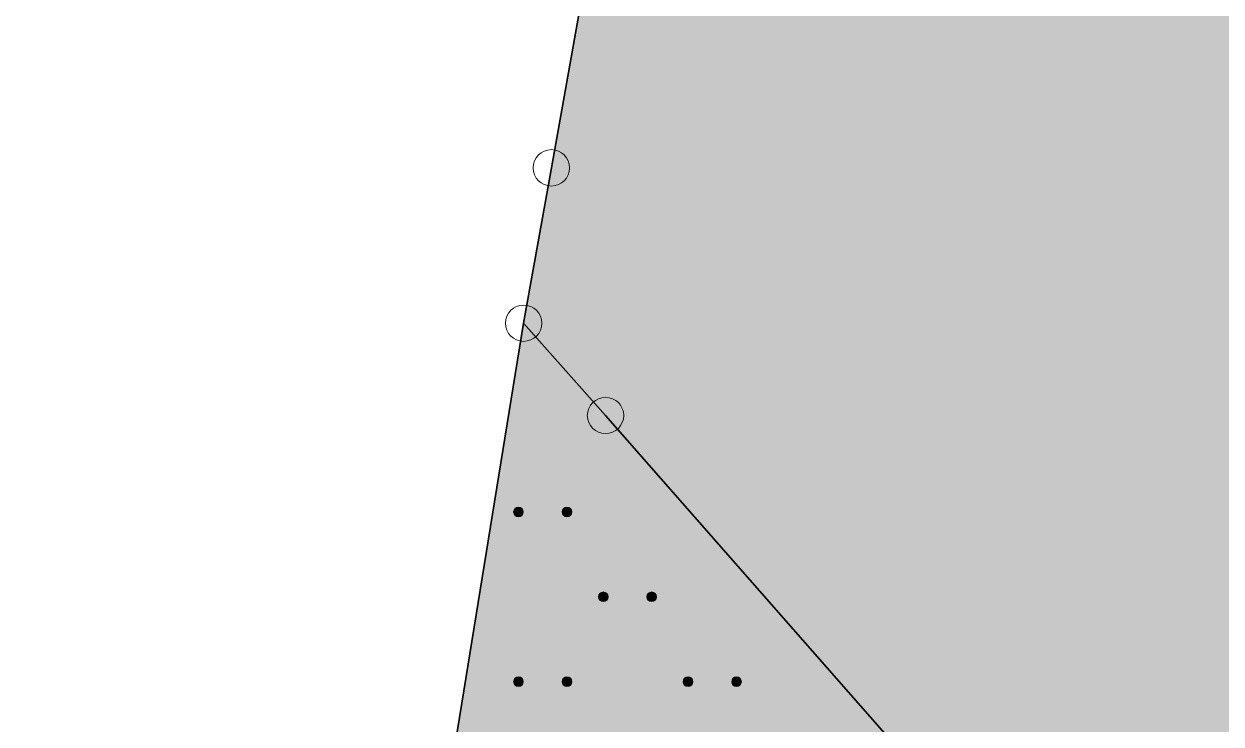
# Model space of a CAD drawing. Header units: inches. Extents: x -769 to 2065, y -580 to 2254.
# Drawn here: x 286.9 to 427, y 664.8 to 746.6 of the extents above; entities that cross this region are included whole.
import ezdxf

# ---------------------------------------------------------------- set-up
doc = ezdxf.new("R2010")
doc.units = ezdxf.units.IN
doc.header["$MEASUREMENT"] = 0
doc.layers.add('Layer 1', color=7, linetype='Continuous')

# ---------------------------------------------------------------- blocks, each defined once
blk = doc.blocks.new('block 3')
at = {"layer": 'Layer 1', "true_color": 0xfff7db}
h = blk.add_hatch(color=7, dxfattribs=at)
h.dxf.hatch_style = 2
h.paths.add_polyline_path([(390.03, 945.92), (466.8, 943.26), (457.58, 888.75), (507.59, 832.16), (527.95, 808.66), (465.32, 753.46), (570.39, 634.49), (325.98, 418.81), (339.06, 449.21), (472.62, 567.01), (354.96, 700.85), (345.38, 711.65), (348.62, 729.8), (384.6, 931.34)])
at = {"layer": 'Layer 1', "true_color": 0xf2f4cb}
h = blk.add_hatch(color=7, dxfattribs=at)
h.dxf.hatch_style = 2
h.paths.add_polyline_path([(345.38, 711.65), (354.96, 700.85), (472.62, 567.01), (339.06, 449.21), (307.94, 476.18), (320.23, 556.01), (322.95, 573.6)])
at = {"layer": 'Layer 1', "lineweight": 0}
for points in [[(390.03, 945.92), (466.8, 943.26), (457.58, 888.75), (507.59, 832.16), (527.95, 808.66), (465.32, 753.46), (570.39, 634.49), (325.98, 418.81), (339.06, 449.21), (472.62, 567.01), (354.96, 700.85), (345.38, 711.65), (348.62, 729.8), (384.6, 931.34), (390.03, 945.92)], [(345.38, 711.65), (354.96, 700.85), (472.62, 567.01), (339.06, 449.21), (307.94, 476.18), (320.23, 556.01), (322.95, 573.6), (345.38, 711.65)]]:
    blk.add_lwpolyline(points, dxfattribs=at)
blk = doc.blocks.new('block 4')
at = {"layer": 'Layer 1', "color": 253, "lineweight": 18, "true_color": 0xb2b2b2}
for points in [[(190.61, 738.86), (224.23, 733.64), (235.72, 802.3), (223.8, 804.31), (228.66, 836.29), (226.87, 836.58), (246.59, 961.95), (219.45, 966.15), (224.23, 995.47), (421.53, 970.94), (392.77, 953.56), (390.03, 945.92), (384.6, 931.34), (348.62, 729.8), (345.38, 711.65), (322.95, 573.6)], [(390.03, 945.92), (466.8, 943.26), (457.58, 888.75), (507.59, 832.16), (527.95, 808.66), (465.32, 753.46), (570.39, 634.49), (325.98, 418.81), (339.06, 449.21), (472.62, 567.01), (354.96, 700.85), (345.38, 711.65), (348.62, 729.8), (384.6, 931.34), (390.03, 945.92)], [(345.38, 711.65), (354.96, 700.85), (472.62, 567.01), (339.06, 449.21), (307.94, 476.18), (320.23, 556.01), (322.95, 573.6), (345.38, 711.65)]]:
    blk.add_lwpolyline(points, dxfattribs=at)
blk = doc.blocks.new('block 7')
at = {"layer": 'Layer 1', "true_color": 0x008230}
h = blk.add_hatch(color=116, dxfattribs=at)
h.dxf.hatch_style = 2
edge = h.paths.add_edge_path()
edge.add_spline(control_points=[(345.34, 689.58), (345.34, 689.89), (345.09, 690.14), (344.77, 690.14), (344.46, 690.14), (344.21, 689.89), (344.21, 689.58), (344.21, 689.26), (344.46, 689.01), (344.77, 689.01), (345.09, 689.01), (345.34, 689.26), (345.34, 689.58)], knot_values=[0, 0, 0, 0, 1, 1, 1, 2, 2, 2, 3, 3, 3, 4, 4, 4, 4], degree=3, periodic=1)
h = blk.add_hatch(color=116, dxfattribs=at)
h.dxf.hatch_style = 2
edge = h.paths.add_edge_path()
edge.add_spline(control_points=[(351.01, 689.58), (351.01, 689.89), (350.76, 690.14), (350.44, 690.14), (350.13, 690.14), (349.88, 689.89), (349.88, 689.58), (349.88, 689.26), (350.13, 689.01), (350.44, 689.01), (350.76, 689.01), (351.01, 689.26), (351.01, 689.58)], knot_values=[0, 0, 0, 0, 1, 1, 1, 2, 2, 2, 3, 3, 3, 4, 4, 4, 4], degree=3, periodic=1)
h = blk.add_hatch(color=116, dxfattribs=at)
h.dxf.hatch_style = 2
edge = h.paths.add_edge_path()
edge.add_spline(control_points=[(355.26, 679.65), (355.26, 679.97), (355.01, 680.22), (354.7, 680.22), (354.38, 680.22), (354.13, 679.97), (354.13, 679.65), (354.13, 679.34), (354.38, 679.09), (354.7, 679.09), (355.01, 679.09), (355.26, 679.34), (355.26, 679.65)], knot_values=[0, 0, 0, 0, 1, 1, 1, 2, 2, 2, 3, 3, 3, 4, 4, 4, 4], degree=3, periodic=1)
h = blk.add_hatch(color=116, dxfattribs=at)
h.dxf.hatch_style = 2
edge = h.paths.add_edge_path()
edge.add_spline(control_points=[(360.93, 679.65), (360.93, 679.97), (360.68, 680.22), (360.37, 680.22), (360.05, 680.22), (359.8, 679.97), (359.8, 679.65), (359.8, 679.34), (360.05, 679.09), (360.37, 679.09), (360.68, 679.09), (360.93, 679.34), (360.93, 679.65)], knot_values=[0, 0, 0, 0, 1, 1, 1, 2, 2, 2, 3, 3, 3, 4, 4, 4, 4], degree=3, periodic=1)
h = blk.add_hatch(color=116, dxfattribs=at)
h.dxf.hatch_style = 2
edge = h.paths.add_edge_path()
edge.add_spline(control_points=[(345.34, 669.73), (345.34, 670.04), (345.09, 670.29), (344.77, 670.29), (344.46, 670.29), (344.21, 670.04), (344.21, 669.73), (344.21, 669.42), (344.46, 669.17), (344.77, 669.17), (345.09, 669.17), (345.34, 669.42), (345.34, 669.73)], knot_values=[0, 0, 0, 0, 1, 1, 1, 2, 2, 2, 3, 3, 3, 4, 4, 4, 4], degree=3, periodic=1)
h = blk.add_hatch(color=116, dxfattribs=at)
h.dxf.hatch_style = 2
edge = h.paths.add_edge_path()
edge.add_spline(control_points=[(351.01, 669.73), (351.01, 670.04), (350.76, 670.29), (350.44, 670.29), (350.13, 670.29), (349.88, 670.04), (349.88, 669.73), (349.88, 669.42), (350.13, 669.17), (350.44, 669.17), (350.76, 669.17), (351.01, 669.42), (351.01, 669.73)], knot_values=[0, 0, 0, 0, 1, 1, 1, 2, 2, 2, 3, 3, 3, 4, 4, 4, 4], degree=3, periodic=1)
h = blk.add_hatch(color=116, dxfattribs=at)
h.dxf.hatch_style = 2
edge = h.paths.add_edge_path()
edge.add_spline(control_points=[(365.18, 669.73), (365.18, 670.04), (364.93, 670.29), (364.62, 670.29), (364.3, 670.29), (364.05, 670.04), (364.05, 669.73), (364.05, 669.42), (364.3, 669.17), (364.62, 669.17), (364.93, 669.17), (365.18, 669.42), (365.18, 669.73)], knot_values=[0, 0, 0, 0, 1, 1, 1, 2, 2, 2, 3, 3, 3, 4, 4, 4, 4], degree=3, periodic=1)
h = blk.add_hatch(color=116, dxfattribs=at)
h.dxf.hatch_style = 2
edge = h.paths.add_edge_path()
edge.add_spline(control_points=[(370.85, 669.73), (370.85, 670.04), (370.6, 670.29), (370.29, 670.29), (369.97, 670.29), (369.72, 670.04), (369.72, 669.73), (369.72, 669.42), (369.97, 669.17), (370.29, 669.17), (370.6, 669.17), (370.85, 669.42), (370.85, 669.73)], knot_values=[0, 0, 0, 0, 1, 1, 1, 2, 2, 2, 3, 3, 3, 4, 4, 4, 4], degree=3, periodic=1)
at = {"layer": 'Layer 1', "lineweight": 0}
for points in [[(345.34, 689.58), (345.34, 689.89), (345.09, 690.14), (344.77, 690.14), (344.46, 690.14), (344.21, 689.89), (344.21, 689.58), (344.21, 689.26), (344.46, 689.01), (344.77, 689.01), (345.09, 689.01), (345.34, 689.26), (345.34, 689.58)], [(351.01, 689.58), (351.01, 689.89), (350.76, 690.14), (350.44, 690.14), (350.13, 690.14), (349.88, 689.89), (349.88, 689.58), (349.88, 689.26), (350.13, 689.01), (350.44, 689.01), (350.76, 689.01), (351.01, 689.26), (351.01, 689.58)], [(355.26, 679.65), (355.26, 679.97), (355.01, 680.22), (354.7, 680.22), (354.38, 680.22), (354.13, 679.97), (354.13, 679.65), (354.13, 679.34), (354.38, 679.09), (354.7, 679.09), (355.01, 679.09), (355.26, 679.34), (355.26, 679.65)], [(360.93, 679.65), (360.93, 679.97), (360.68, 680.22), (360.37, 680.22), (360.05, 680.22), (359.8, 679.97), (359.8, 679.65), (359.8, 679.34), (360.05, 679.09), (360.37, 679.09), (360.68, 679.09), (360.93, 679.34), (360.93, 679.65)], [(345.34, 669.73), (345.34, 670.04), (345.09, 670.29), (344.77, 670.29), (344.46, 670.29), (344.21, 670.04), (344.21, 669.73), (344.21, 669.42), (344.46, 669.17), (344.77, 669.17), (345.09, 669.17), (345.34, 669.42), (345.34, 669.73)], [(351.01, 669.73), (351.01, 670.04), (350.76, 670.29), (350.44, 670.29), (350.13, 670.29), (349.88, 670.04), (349.88, 669.73), (349.88, 669.42), (350.13, 669.17), (350.44, 669.17), (350.76, 669.17), (351.01, 669.42), (351.01, 669.73)], [(365.18, 669.73), (365.18, 670.04), (364.93, 670.29), (364.62, 670.29), (364.3, 670.29), (364.05, 670.04), (364.05, 669.73), (364.05, 669.42), (364.3, 669.17), (364.62, 669.17), (364.93, 669.17), (365.18, 669.42), (365.18, 669.73)], [(370.85, 669.73), (370.85, 670.04), (370.6, 670.29), (370.29, 670.29), (369.97, 670.29), (369.72, 670.04), (369.72, 669.73), (369.72, 669.42), (369.97, 669.17), (370.29, 669.17), (370.6, 669.17), (370.85, 669.42), (370.85, 669.73)]]:
    blk.add_open_spline(points, degree=3, knots=[0, 0, 0, 0, 1, 1, 1, 2, 2, 2, 3, 3, 3, 4, 4, 4, 4], dxfattribs=at)
blk = doc.blocks.new('block 17')
at = {"layer": 'Layer 1', "color": 7, "lineweight": 35, "true_color": 0xffffff}
for points in [[(190.61, 738.86), (224.23, 733.64), (235.72, 802.3), (223.8, 804.31), (228.66, 836.29), (226.87, 836.58), (246.59, 961.95), (219.45, 966.15), (224.23, 995.47), (421.53, 970.94), (392.77, 953.56), (390.03, 945.92), (384.6, 931.34), (348.62, 729.8), (345.38, 711.65), (322.95, 573.6)], [(345.38, 711.65), (348.62, 729.8), (384.6, 931.34), (390.03, 945.92), (466.8, 943.26), (457.58, 888.75), (507.59, 832.16), (527.95, 808.66), (465.32, 753.46), (570.39, 634.49), (325.98, 418.81), (339.06, 449.21), (472.62, 567.01), (354.96, 700.85), (345.38, 711.65)], [(307.94, 476.18), (320.23, 556.01), (322.95, 573.6), (345.38, 711.65), (354.96, 700.85), (472.62, 567.01), (339.06, 449.21), (307.94, 476.18)]]:
    blk.add_lwpolyline(points, dxfattribs=at)
blk = doc.blocks.new('block 18')
at = {"layer": 'Layer 1', "lineweight": 0}
for points in [[(350.75, 729.8), (350.75, 730.98), (349.8, 731.93), (348.62, 731.93), (347.45, 731.93), (346.5, 730.98), (346.5, 729.8), (346.5, 728.63), (347.45, 727.68), (348.62, 727.68), (349.8, 727.68), (350.75, 728.63), (350.75, 729.8)], [(347.5, 711.65), (347.5, 712.82), (346.55, 713.77), (345.38, 713.77), (344.2, 713.77), (343.25, 712.82), (343.25, 711.65), (343.25, 710.47), (344.2, 709.52), (345.38, 709.52), (346.55, 709.52), (347.5, 710.47), (347.5, 711.65)], [(357.09, 700.85), (357.09, 702.03), (356.13, 702.98), (354.96, 702.98), (353.79, 702.98), (352.83, 702.03), (352.83, 700.85), (352.83, 699.68), (353.79, 698.73), (354.96, 698.73), (356.13, 698.73), (357.09, 699.68), (357.09, 700.85)]]:
    blk.add_open_spline(points, degree=3, knots=[0, 0, 0, 0, 1, 1, 1, 2, 2, 2, 3, 3, 3, 4, 4, 4, 4], dxfattribs=at)
at = {"layer": 'Layer 1', "color": 7, "lineweight": 18, "true_color": 0xffffff}
for points in [[(350.75, 729.8), (350.75, 730.98), (349.8, 731.93), (348.62, 731.93), (347.45, 731.93), (346.5, 730.98), (346.5, 729.8), (346.5, 728.63), (347.45, 727.68), (348.62, 727.68), (349.8, 727.68), (350.75, 728.63), (350.75, 729.8)], [(347.5, 711.65), (347.5, 712.82), (346.55, 713.77), (345.38, 713.77), (344.2, 713.77), (343.25, 712.82), (343.25, 711.65), (343.25, 710.47), (344.2, 709.52), (345.38, 709.52), (346.55, 709.52), (347.5, 710.47), (347.5, 711.65)], [(357.09, 700.85), (357.09, 702.03), (356.13, 702.98), (354.96, 702.98), (353.79, 702.98), (352.83, 702.03), (352.83, 700.85), (352.83, 699.68), (353.79, 698.73), (354.96, 698.73), (356.13, 698.73), (357.09, 699.68), (357.09, 700.85)]]:
    blk.add_open_spline(points, degree=3, knots=[0, 0, 0, 0, 1, 1, 1, 2, 2, 2, 3, 3, 3, 4, 4, 4, 4], dxfattribs=at)
blk = doc.blocks.new('block 2')
at = {"layer": 'Layer 1'}
for name in ['block 3', 'block 4', 'block 7', 'block 17', 'block 18']:
    blk.add_blockref(name, (0, 0), dxfattribs=at)

msp = doc.modelspace()

# ---------------------------------------------------------------- block references
at = {"layer": 'Layer 1'}
msp.add_blockref('block 2', (0, 0), dxfattribs=at)

doc.saveas('drawing.dxf')
